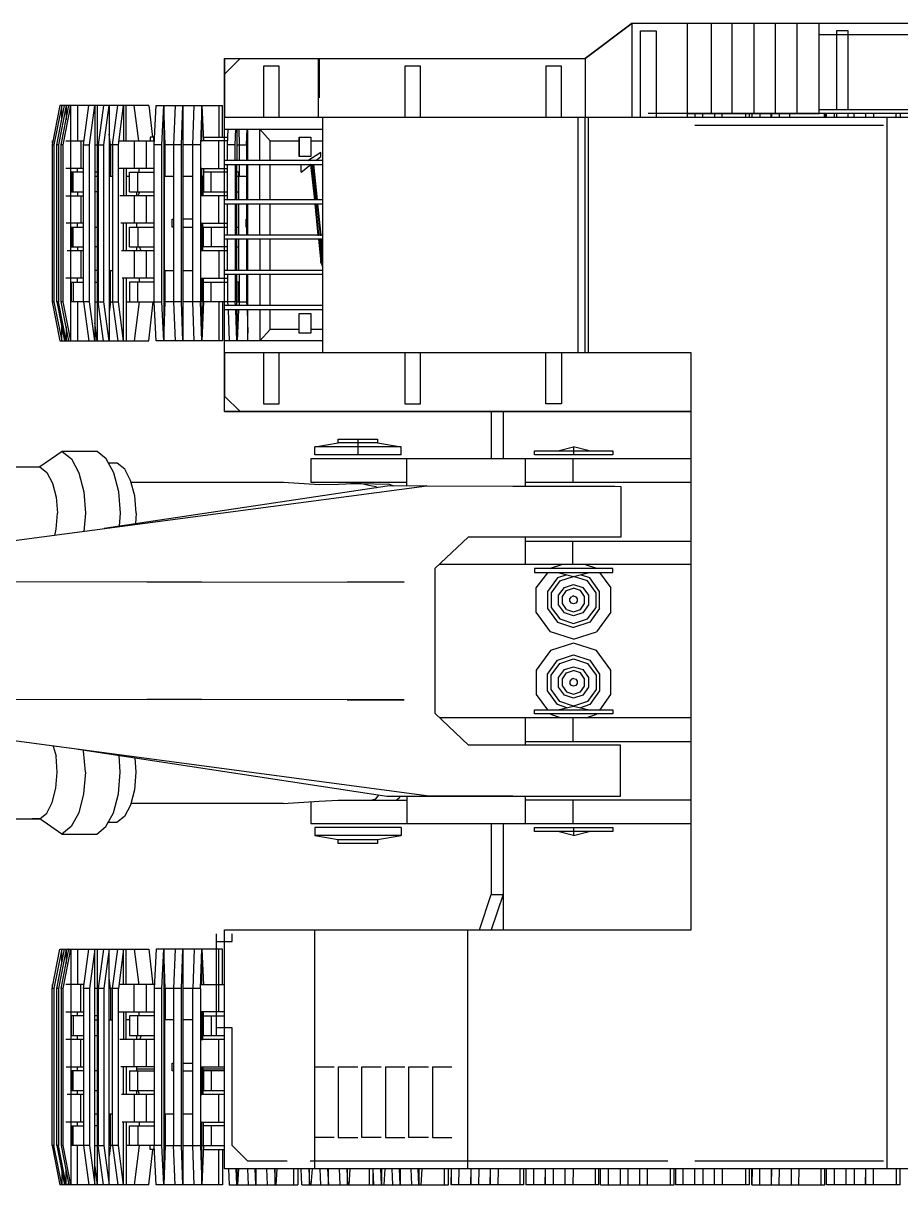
# Model space of a CAD drawing. Extents: x -121210 to 57230, y 84783 to 157800.
# Drawn here: x -56767 to -54530, y 145579 to 148539 of the extents above; entities that cross this region are included whole.
import ezdxf

# ---------------------------------------------------------------- set-up
doc = ezdxf.new("R2010")
doc.units = 0
doc.header["$MEASUREMENT"] = 0
doc.layers.get('0').update_dxf_attribs({"linetype": 'CONTINUOUS'})

# ---------------------------------------------------------------- blocks, each defined once
blk = doc.blocks.new('A$C61386F66')
for p, q in [((7052.5, 2869.9), (7172.3, 2959.8)), ((7172.3, 2959.8), (7052.5, 2869.9)), ((7052.5, 2869.9), (7172.3, 2959.8)), ((7172.3, 2959.8), (8972.7, 2959.8)), ((7172.3, 2959.8), (7232.7, 2959.8)), ((7172.3, 2720.1), (7172.3, 2959.8)), ((7172.3, 2959.8), (9472.6, 2959.8)), ((7192.8, 2720.1), (7192.8, 2940.3)), ((7192.8, 2940.3), (7232.7, 2940.3)), ((7232.7, 2940.3), (7232.7, 2720.1)), ((7272.6, 2959.8), (7652.6, 2959.8)), ((7312.6, 2720.1), (7312.6, 2959.8)), ((7373, 2959.8), (7373, 2730.2)), ((7427.1, 2730.2), (7427.1, 2959.8)), ((7482.2, 2959.8), (7482.2, 2730.2)), ((7537.2, 2730.2), (7537.2, 2959.8)), ((7592.2, 2959.8), (7592.2, 2730.2)), ((7649.1, 2730.2), (7649.1, 2959.8)), ((9472.6, 2930.2), (7649.1, 2930.2)), ((7722.8, 2940.3), (7692.6, 2940.3)), ((7692.6, 2940.3), (7692.6, 2740.3)), ((7702.3, 2959.8), (8972.7, 2959.8)), ((7722.8, 2740.3), (7722.8, 2940.3)), ((6132.7, 2830.2), (6172.7, 2869.9)), ((6132.7, 2869.9), (6132.7, 2720.1)), ((6132.7, 2869.9), (7052.5, 2869.9)), ((6132.7, 2869.9), (7052.5, 2869.9)), ((6132.7, 1970.3), (6132.7, 2869.9)), ((6172.7, 2869.9), (7052.5, 2869.9)), ((6272.1, 2850.3), (6232.2, 2850.3)), ((6232.2, 2850.3), (6232.2, 2720.1)), ((6272.1, 2720.1), (6272.1, 2850.3)), ((6372.4, 2720.1), (6372.4, 2869.9)), ((6375.1, 2769.9), (6375.1, 2869.9)), ((6632.6, 2850.3), (6592.6, 2850.3)), ((6592.6, 2850.3), (6592.6, 2720.1)), ((6632.6, 2720.1), (6632.6, 2850.3)), ((6992.1, 2850.3), (6952.2, 2850.3)), ((6952.2, 2850.3), (6952.2, 2720.1)), ((6992.1, 2720.1), (6992.1, 2850.3)), ((7052.5, 2869.9), (7052.5, 2720.1)), ((6132.7, 2720.1), (6132.7, 2830.2)), ((5712.8, 2750.3), (5693.3, 2650.3)), ((5717.3, 2750.3), (5697.7, 2650.3)), ((5704.8, 2650.3), (5724.4, 2750.3)), ((5728.8, 2750.3), (5709.3, 2650.3)), ((5939.2, 2750.3), (5712.8, 2750.3)), ((5716.4, 2650.3), (5735.9, 2750.3)), ((5717.3, 2713.6), (5717.3, 2750.3)), ((5720.8, 2650.3), (5740.4, 2750.3)), ((5728.8, 2750.3), (5728.8, 2713.6)), ((5735, 2750.3), (5735, 2745.6)), ((5740.4, 2150.2), (5740.4, 2750.3)), ((5757.2, 2750.3), (5757.2, 2660.4)), ((5773.2, 2650.3), (5786.5, 2750.3)), ((5788.3, 2650.3), (5801.6, 2750.3)), ((5801.6, 2750.3), (5801.6, 2150.2)), ((5807.8, 2750.3), (5807.8, 2150.2)), ((5823.8, 2750.3), (5810.5, 2650.3)), ((5824.7, 2650.3), (5838, 2750.3)), ((5838, 2750.3), (5838, 2150.2)), ((5846.9, 2650.3), (5860.2, 2750.3)), ((5862, 2650.3), (5875.3, 2750.3)), ((5875.3, 2750.3), (5875.3, 2660.4)), ((5881.5, 2660.4), (5881.5, 2750.3)), ((5914.4, 2659.8), (5901.9, 2750.3)), ((5939.2, 2750.3), (5949, 2669.2)), ((5953.4, 2650.3), (5957.9, 2750.3)), ((5957.9, 2750.3), (6127.4, 2750.3)), ((5972.9, 2650.3), (5977.4, 2750.3)), ((5977.4, 2750.3), (5977.4, 2150.2)), ((5980.9, 2650.3), (5977.4, 2750.3)), ((6006.7, 2750.3), (6002.2, 2650.3)), ((6022.7, 2650.3), (6026.2, 2750.3)), ((6026.2, 2750.3), (6026.2, 2150.2)), ((6052, 2650.3), (6055.5, 2750.3)), ((6075, 2750.3), (6071.5, 2650.3)), ((6075, 2660.4), (6075, 2750.3)), ((6075, 2750.3), (6078.6, 2659.8)), ((6117.7, 2750.3), (6117.7, 2669.2)), ((6127.4, 2669.8), (6127.4, 2750.3)), ((9472.6, 2730.2), (7212.3, 2730.2)), ((7312.6, 2730.2), (7649.1, 2730.2)), ((7332.1, 2729.6), (7332.1, 2720.1)), ((7351.7, 2720.1), (7351.7, 2730.2)), ((7381.8, 2729.6), (7381.8, 2720.1)), ((7401.4, 2720.1), (7401.4, 2730.2)), ((7460.9, 2730.2), (7460.9, 2720.1)), ((7471.5, 2720.1), (7471.5, 2730.2)), ((7477.7, 2729.6), (7476.8, 2730.2)), ((7476.8, 2730.2), (7476.8, 2719.5)), ((7477.7, 2720.1), (7477.7, 2729.6)), ((7497.3, 2730.2), (7497.3, 2720.1)), ((7526.6, 2719.5), (7526.6, 2730.2)), ((7527.4, 2729.6), (7527.4, 2720.1)), ((7547.9, 2720.1), (7547.9, 2730.2)), ((7572.7, 2730.2), (7572.7, 2720.1)), ((7649.1, 2740.3), (9472.6, 2740.3)), ((7662.4, 2720.1), (7662.4, 2729.6)), ((7663.3, 2730.2), (7663.3, 2720.1)), ((7667.7, 2720.1), (7667.7, 2729.6)), ((7687.2, 2730.2), (7687.2, 2720.1)), ((7692.6, 2730.2), (7692.6, 2720.1)), ((7722.8, 2720.1), (7722.8, 2729.6)), ((7737.8, 2720.1), (7737.8, 2730.2)), ((7768, 2729.6), (7767.1, 2730.2)), ((7767.1, 2730.2), (7767.1, 2719.5)), ((7768, 2720.1), (7768, 2729.6)), ((7787.6, 2730.2), (7787.6, 2720.1)), ((7845.3, 2720.1), (7845.3, 2730.2)), ((7855, 2730.2), (7855, 2720.1)), ((6132.7, 2720.1), (9752.2, 2720.1)), ((6382.2, 2720.1), (6382.2, 2120)), ((7033, 2720.1), (7033, 2120)), ((7052.5, 2120), (7052.5, 2720.1)), ((7059.6, 2720.1), (7059.6, 2120)), ((7332.1, 2700), (7812.4, 2700)), ((7527.4, 2720.1), (7526.6, 2719.5)), ((7822.2, 40.2), (7822.2, 2720.1)), ((5841.6, 2650.3), (5838, 2676.9)), ((5954.3, 2669.8), (5942.8, 2669.8)), ((5942.8, 2669.8), (5942.8, 2659.8)), ((5952.5, 2659.8), (5952.5, 2669.8)), ((6078.6, 2669.8), (6140.7, 2669.8)), ((6132.7, 2690), (6382.2, 2690)), ((6139.8, 2650.3), (6141.6, 2690)), ((6159.4, 2650.3), (6161.2, 2690)), ((6163.8, 2689.4), (6163.8, 2610.1)), ((6169.1, 2690), (6170, 2650.3)), ((6188.7, 2650.3), (6190.5, 2690)), ((6192.2, 2609.5), (6192.2, 2689.4)), ((6222.4, 2610.1), (6222.4, 2690)), ((6222.4, 2690), (6249, 2660.4)), ((6322.7, 2620.1), (6322.7, 2669.8)), ((6322.7, 2669.8), (6352.9, 2669.8)), ((6322.7, 2669.8), (6322.7, 2620.1)), ((6352.9, 2669.8), (6352.9, 2620.1)), ((5693.3, 2650.3), (5697.7, 2650.3)), ((5693.3, 2650.3), (5693.3, 2250.2)), ((5694.2, 2654.4), (5694.2, 2660.4)), ((5694.2, 2660.4), (5696, 2660.4)), ((5697.7, 2650.3), (5697.7, 2250.2)), ((5704.8, 2250.2), (5704.8, 2650.3)), ((5709.3, 2650.3), (5704.8, 2650.3)), ((5709.3, 2650.3), (5709.3, 2250.2)), ((5716.4, 2250.2), (5716.4, 2650.3)), ((5720.8, 2650.3), (5716.4, 2650.3)), ((5720.8, 2250.2), (5720.8, 2650.3)), ((5727.9, 2660.4), (5775, 2660.4)), ((5766.1, 2660.4), (5766.1, 2589.9)), ((5773.2, 2250.2), (5773.2, 2650.3)), ((5773.2, 2650.3), (5788.3, 2650.3)), ((5788.3, 2250.2), (5788.3, 2650.3)), ((5801.6, 2650.3), (5824.7, 2650.3)), ((5810.5, 2650.3), (5810.5, 2250.2)), ((5824.7, 2250.2), (5824.7, 2650.3)), ((5862, 2650.3), (5838, 2650.3)), ((5841.6, 2650.3), (5841.6, 2569.8)), ((5846.9, 2650.3), (5846.9, 2250.2)), ((5862, 2250.2), (5862, 2650.3)), ((5863.8, 2660.4), (5953.4, 2660.4)), ((5901.9, 2660.4), (5901.9, 2589.9)), ((5933.9, 2589.9), (5933.9, 2660.4)), ((5953.4, 2250.2), (5953.4, 2660.4)), ((5972.9, 2650.3), (5953.4, 2650.3)), ((5972.9, 2250.2), (5972.9, 2650.3)), ((6022.7, 2650.3), (5977.4, 2650.3)), ((5980.9, 2569.8), (5980.9, 2650.3)), ((6002.2, 2650.3), (6002.2, 2250.2)), ((6022.7, 2250.2), (6022.7, 2650.3)), ((6071.5, 2650.3), (6026.2, 2650.3)), ((6052, 2250.2), (6052, 2650.3)), ((6071.5, 2650.3), (6071.5, 2250.2)), ((6140.7, 2660.4), (6072.4, 2660.4)), ((6072.4, 2660.4), (6075, 2660.4)), ((6117.7, 2589.9), (6117.7, 2660.4)), ((6139.8, 2610.1), (6139.8, 2650.3)), ((6159.4, 2650.3), (6139.8, 2650.3)), ((6159.4, 2610.1), (6159.4, 2650.3)), ((6163.8, 2650.3), (6192.2, 2650.3)), ((6170, 2650.3), (6170, 2610.1)), ((6188.7, 2650.3), (6188.7, 2610.1)), ((6249, 2609.5), (6249, 2660.4)), ((6249, 2660.4), (6323.6, 2660.4)), ((6352.9, 2660.4), (6383.1, 2660.4)), ((6382.2, 2610.1), (6132.7, 2610.1)), ((6352.9, 2620.1), (6322.7, 2620.1)), ((6377.8, 2630.2), (6344.9, 2609.5)), ((6365.3, 2610.1), (6377.8, 2620.1)), ((6377.8, 2620.1), (6377.8, 2630.2)), ((5773.2, 2589.9), (5727.9, 2589.9)), ((5774.1, 2579.9), (5742.1, 2579.9)), ((5742.1, 2579.9), (5742.1, 2530.2)), ((5746.6, 2530.2), (5746.6, 2579.9)), ((5757.2, 2579.3), (5757.2, 2589.9)), ((5810.5, 2579.9), (5801.6, 2579.9)), ((5953.4, 2589.9), (5863.8, 2589.9)), ((5875.3, 2589.3), (5875.3, 2520.1)), ((5881.5, 2589.9), (5881.5, 2519.5)), ((5890.4, 2530.2), (5890.4, 2579.9)), ((5890.4, 2579.9), (5953.4, 2579.9)), ((5911.7, 2530.2), (5911.7, 2579.9)), ((5915.2, 2579.9), (5915.2, 2589.9)), ((5977.4, 2579.9), (5979.2, 2579.9)), ((5979.2, 2330.1), (5979.2, 2579.9)), ((6075, 2589.9), (6072.4, 2589.9)), ((6072.4, 2589.9), (6139.8, 2589.9)), ((6075, 2519.5), (6075, 2589.9)), ((6078.6, 2589.9), (6078.6, 2530.2)), ((6139.8, 2579.9), (6078.6, 2579.9)), ((6098.1, 2530.2), (6098.1, 2579.9)), ((6132.7, 2600), (6382.2, 2600)), ((6139.8, 2510), (6139.8, 2599.4)), ((6159.4, 2599.4), (6159.4, 2510)), ((6163.8, 2510), (6163.8, 2599.4)), ((6168.3, 2579.9), (6163.8, 2579.9)), ((6168.3, 2579.9), (6168.3, 2510)), ((6170, 2600), (6170, 2569.8)), ((6188.7, 2599.4), (6188.7, 2510)), ((6192.2, 2509.4), (6192.2, 2599.4)), ((6222.4, 2509.4), (6222.4, 2600)), ((6249, 2509.4), (6249, 2599.4)), ((6328.1, 2579.9), (6328.1, 2600)), ((6328.1, 2579.9), (6352.9, 2600)), ((6352.9, 2600), (6352, 2600)), ((6352, 2600), (6361.8, 2509.4)), ((6364.5, 2510), (6355.6, 2600)), ((6355.6, 2600), (6357.4, 2600)), ((6357.4, 2600), (6367.1, 2509.4)), ((6369.8, 2510), (6360, 2600)), ((5801.6, 2569.8), (5810.5, 2569.8)), ((5838, 2569.8), (5846.9, 2569.8)), ((5881.5, 2569.8), (5890.4, 2569.8)), ((5977.4, 2569.8), (6002.2, 2569.8)), ((6026.2, 2569.8), (6052.8, 2569.8)), ((6075, 2569.8), (6078.6, 2569.8)), ((6078.6, 2569.8), (6076.8, 2569.8)), ((6076.8, 2569.8), (6076.8, 2520.1)), ((6079.5, 2550.3), (6077.7, 2550.3)), ((6163.8, 2569.8), (6189.6, 2569.8)), ((5727.9, 2520.1), (5773.2, 2520.1)), ((5742.1, 2530.2), (5774.1, 2530.2)), ((5757.2, 2530.2), (5757.2, 2519.5)), ((5766.1, 2520.1), (5766.1, 2450.3)), ((5810.5, 2530.2), (5802.5, 2530.2)), ((5953.4, 2520.1), (5865.5, 2520.1)), ((5890.4, 2530.2), (5953.4, 2530.2)), ((5901.9, 2520.1), (5901.9, 2450.3)), ((5908.1, 2529.6), (5908.1, 2520.1)), ((5912.6, 2520.1), (5916.1, 2529.6)), ((5933.9, 2450.3), (5933.9, 2520.1)), ((5977.4, 2530.2), (5979.2, 2530.2)), ((6139.8, 2520.1), (6073.3, 2520.1)), ((6076.8, 2520.1), (6075, 2519.5)), ((6078.6, 2530.2), (6139.8, 2530.2)), ((6117.7, 2450.3), (6117.7, 2520.1)), ((6163.8, 2530.2), (6168.3, 2530.2)), ((6382.2, 2510), (6132.7, 2510)), ((6132.7, 2500), (6382.2, 2500)), ((6139.8, 2420.1), (6139.8, 2499.4)), ((6159.4, 2499.4), (6159.4, 2420.1)), ((6163.8, 2419.5), (6163.8, 2499.4)), ((6168.3, 2499.4), (6168.3, 2419.5)), ((6188.7, 2499.4), (6188.7, 2420.1)), ((6192.2, 2420.1), (6192.2, 2500)), ((6222.4, 2420.1), (6222.4, 2499.4)), ((6249, 2420.1), (6249, 2499.4)), ((6362.7, 2500), (6370.7, 2420.1)), ((6373.3, 2420.1), (6365.3, 2500)), ((6365.3, 2500), (6368, 2500)), ((6368, 2500), (6376, 2420.1)), ((6378.7, 2420.1), (6370.7, 2500)), ((5998.7, 2440.2), (5998.7, 2460.3)), ((5998.7, 2460.3), (6002.2, 2460.3)), ((6052, 2460.3), (6027.1, 2460.3)), ((6187.8, 2440.2), (6187.8, 2460.3)), ((6187.8, 2460.3), (6188.7, 2460.3)), ((5773.2, 2450.3), (5728.8, 2450.3)), ((5742.1, 2440.2), (5742.1, 2389.9)), ((5742.1, 2440.2), (5774.1, 2440.2)), ((5746.6, 2389.9), (5746.6, 2440.2)), ((5757.2, 2440.2), (5757.2, 2450.3)), ((5801.6, 2440.2), (5810.5, 2440.2)), ((5953.4, 2450.3), (5868.2, 2450.3)), ((5875.3, 2379.8), (5875.3, 2450.3)), ((5881.5, 2450.3), (5881.5, 2379.2)), ((5890.4, 2389.9), (5890.4, 2440.2)), ((5890.4, 2440.2), (5953.4, 2440.2)), ((5908.1, 2449.7), (5908.1, 2439.6)), ((5911.7, 2440.2), (5911.7, 2389.9)), ((5977.4, 2440.2), (5979.2, 2440.2)), ((6002.2, 2440.2), (5998.7, 2440.2)), ((6027.1, 2440.2), (6052, 2440.2)), ((6073.3, 2450.3), (6139.8, 2450.3)), ((6076.8, 2449.7), (6075, 2450.3)), ((6075, 2450.3), (6075, 2379.2)), ((6076.8, 2379.2), (6076.8, 2449.7)), ((6078.6, 2440.2), (6077.7, 2440.2)), ((6077.7, 2440.2), (6139.8, 2440.2)), ((6078.6, 2389.9), (6078.6, 2440.2)), ((6098.1, 2440.2), (6098.1, 2389.9)), ((6163.8, 2440.2), (6168.3, 2440.2)), ((6187.8, 2440.2), (6188.7, 2440.2)), ((6079.5, 2400), (6077.7, 2400)), ((6382.2, 2420.1), (6132.7, 2420.1)), ((6132.7, 2410), (6382.2, 2410)), ((6139.8, 2329.5), (6139.8, 2409.4)), ((6159.4, 2409.4), (6159.4, 2329.5)), ((6163.8, 2329.5), (6163.8, 2409.4)), ((6168.3, 2410), (6168.3, 2330.1)), ((6188.7, 2409.4), (6188.7, 2329.5)), ((6192.2, 2330.1), (6192.2, 2410)), ((6222.4, 2410), (6222.4, 2329.5)), ((6249, 2330.1), (6249, 2409.4)), ((6370.7, 2420.1), (6373.3, 2420.1)), ((6372.4, 2410), (6377.8, 2350.2)), ((6374.2, 2409.4), (6376, 2389.9)), ((6376, 2420.1), (6378.7, 2420.1)), ((6382.2, 2350.2), (6376.9, 2410)), ((6381.3, 2389.9), (6379.5, 2409.4)), ((5773.2, 2379.8), (5731.5, 2379.8)), ((5742.1, 2389.9), (5774.1, 2389.9)), ((5757.2, 2389.9), (5757.2, 2379.2)), ((5766.1, 2379.8), (5766.1, 2310)), ((5810.5, 2389.9), (5802.5, 2389.9)), ((5953.4, 2379.8), (5870, 2379.8)), ((5890.4, 2389.9), (5953.4, 2389.9)), ((5901.9, 2379.8), (5901.9, 2310)), ((5908.1, 2389.3), (5908.1, 2379.2)), ((5919.7, 2379.8), (5916.1, 2389.9)), ((5933.9, 2310), (5933.9, 2379.8)), ((5977.4, 2389.9), (5979.2, 2389.9)), ((6139.8, 2379.8), (6074.2, 2379.8)), ((6139.8, 2389.9), (6078.6, 2389.9)), ((6117.7, 2379.8), (6117.7, 2310)), ((6163.8, 2389.9), (6168.3, 2389.9)), ((6376, 2389.9), (6377.8, 2350.2)), ((6377.8, 2350.2), (6382.2, 2389.9)), ((6381.3, 2389.9), (6382.2, 2382.8)), ((6377.8, 2350.2), (6382.2, 2340.2)), ((5773.2, 2310), (5727.9, 2310)), ((5757.2, 2299.9), (5757.2, 2310)), ((5811.4, 2330.1), (5801.6, 2330.1)), ((5838, 2330.1), (5846.9, 2330.1)), ((5841.6, 2250.2), (5841.6, 2330.1)), ((5953.4, 2310), (5871.7, 2310)), ((5875.3, 2150.2), (5875.3, 2310)), ((5881.5, 2310), (5881.5, 2150.2)), ((5915.2, 2310), (5915.2, 2299.9)), ((5977.4, 2330.1), (6002.2, 2330.1)), ((5980.9, 2330.1), (5979.2, 2330.1)), ((5980.9, 2250.2), (5980.9, 2330.1)), ((6026.2, 2330.1), (6052.8, 2330.1)), ((6074.2, 2310), (6139.8, 2310)), ((6075, 2310), (6075, 2150.2)), ((6078.6, 2250.2), (6078.6, 2310)), ((6382.2, 2330.1), (6132.7, 2330.1)), ((6132.7, 2320.1), (6382.2, 2320.1)), ((6139.8, 2320.1), (6139.8, 2250.2)), ((6159.4, 2320.1), (6159.4, 2250.2)), ((6163.8, 2239.6), (6163.8, 2320.1)), ((6170, 2320.1), (6170, 2240.2)), ((6188.7, 2320.1), (6188.7, 2250.2)), ((6192.2, 2239.6), (6192.2, 2319.5)), ((6222.4, 2320.1), (6222.4, 2239.6)), ((6249, 2240.2), (6249, 2320.1)), ((5742.1, 2250.2), (5742.1, 2299.9)), ((5742.1, 2299.9), (5774.1, 2299.9)), ((5746.6, 2299.9), (5746.6, 2250.2)), ((5801.6, 2299.9), (5810.5, 2299.9)), ((5953.4, 2299.9), (5890.4, 2299.9)), ((5890.4, 2299.9), (5890.4, 2250.2)), ((5911.7, 2250.2), (5911.7, 2299.9)), ((5979.2, 2299.9), (5977.4, 2299.9)), ((5979.2, 2250.2), (5979.2, 2299.9)), ((6078.6, 2299.9), (6139.8, 2299.9)), ((6098.1, 2250.2), (6098.1, 2299.9)), ((6168.3, 2299.9), (6163.8, 2299.9)), ((6168.3, 2250.2), (6168.3, 2299.9)), ((5693.3, 2250.2), (5712.8, 2150.2)), ((5697.7, 2250.2), (5693.3, 2250.2)), ((5697.7, 2250.2), (5717.3, 2150.2)), ((5709.3, 2250.2), (5704.8, 2250.2)), ((5704.8, 2250.2), (5724.4, 2150.2)), ((5728.8, 2150.2), (5709.3, 2250.2)), ((5735.9, 2150.2), (5716.4, 2250.2)), ((5720.8, 2250.2), (5716.4, 2250.2)), ((5740.4, 2150.2), (5720.8, 2250.2)), ((5788.3, 2250.2), (5742.1, 2250.2)), ((5757.2, 2249.6), (5757.2, 2150.2)), ((5773.2, 2250.2), (5786.5, 2150.2)), ((5801.6, 2150.2), (5788.3, 2250.2)), ((5801.6, 2250.2), (5824.7, 2250.2)), ((5823.8, 2150.2), (5810.5, 2250.2)), ((5838, 2150.2), (5824.7, 2250.2)), ((5838, 2250.2), (5862, 2250.2)), ((5841.6, 2250.2), (5838, 2223)), ((5846.9, 2250.2), (5860.2, 2150.2)), ((5875.3, 2150.2), (5862, 2250.2)), ((5881.5, 2250.2), (5972.9, 2250.2)), ((5915.2, 2250.2), (5901.9, 2150.2)), ((5939.2, 2150.2), (5950.8, 2250.2)), ((5957.9, 2150.2), (5953.4, 2250.2)), ((5977.4, 2150.2), (5972.9, 2250.2)), ((6022.7, 2250.2), (5977.4, 2250.2)), ((5977.4, 2250.2), (5979.2, 2250.2)), ((5977.4, 2150.2), (5980.9, 2250.2)), ((6002.2, 2250.2), (6006.7, 2150.2)), ((6026.2, 2150.2), (6022.7, 2250.2)), ((6071.5, 2250.2), (6026.2, 2250.2)), ((6055.5, 2150.2), (6052, 2250.2)), ((6075, 2150.2), (6071.5, 2250.2)), ((6159.4, 2250.2), (6075, 2250.2)), ((6078.6, 2250.2), (6075, 2150.2)), ((6117.7, 2250.2), (6117.7, 2150.2)), ((6127.4, 2249.6), (6127.4, 2150.2)), ((6139.8, 2250.2), (6140.7, 2240.2)), ((6160.3, 2240.2), (6159.4, 2250.2)), ((6163.8, 2250.2), (6192.2, 2250.2)), ((6188.7, 2250.2), (6189.6, 2240.2)), ((6382.2, 2240.2), (6132.7, 2240.2)), ((6132.7, 2230.1), (6382.2, 2230.1)), ((6141.6, 2229.5), (6144.3, 2150.2)), ((6163.8, 2150.2), (6161.2, 2229.5)), ((6163.8, 2230.1), (6163.8, 2150.2)), ((6165.6, 2150.2), (6169.1, 2229.5)), ((6190.5, 2229.5), (6192.2, 2169.7)), ((6192.2, 2150.2), (6192.2, 2229.5)), ((6222.4, 2229.5), (6222.4, 2150.2)), ((6249, 2179.8), (6249, 2229.5)), ((6322.7, 2170.3), (6322.7, 2220)), ((6322.7, 2220), (6352.9, 2220)), ((6322.7, 2170.3), (6322.7, 2220)), ((6352.9, 2220), (6352.9, 2170.3)), ((5807.8, 2150.2), (5801.6, 2196.4)), ((5717.3, 2150.2), (5717.3, 2186.3)), ((5728.8, 2186.3), (5728.8, 2150.2)), ((6222.4, 2150.2), (6249, 2179.8)), ((6323.6, 2179.8), (6249, 2179.8)), ((6352.9, 2170.3), (6322.7, 2170.3)), ((6383.1, 2179.8), (6353.8, 2179.8)), ((5712.8, 2150.2), (5939.2, 2150.2)), ((5735, 2150.2), (5735, 2154.3)), ((6127.4, 2150.2), (5957.9, 2150.2)), ((6382.2, 2150.2), (6132.7, 2150.2)), ((6132.7, 2120), (6132.7, 2009.9)), ((6132.7, 1970.3), (6132.7, 2120)), ((7322.4, 2120), (6132.7, 2120)), ((6232.2, 2120), (6232.2, 1989.8)), ((6272.1, 1989.8), (6272.1, 2120)), ((6592.6, 2120), (6592.6, 1989.8)), ((6632.6, 1989.8), (6632.6, 2120)), ((6952.2, 1989.8), (6952.2, 2120)), ((6992.1, 2120), (6992.1, 1989.8)), ((7322.4, 649.9), (7322.4, 2120)), ((6132.7, 2009.9), (6172.7, 1970.3)), ((6232.2, 1989.8), (6272.1, 1989.8)), ((6592.6, 1989.8), (6632.6, 1989.8)), ((6992.1, 1989.8), (6952.2, 1989.8)), ((7322.4, 1970.3), (6132.7, 1970.3)), ((6132.7, 1970.3), (7322.4, 1970.3)), ((6172.7, 1970.3), (7322.4, 1970.3)), ((6812.8, 1970.3), (6812.8, 1850.1)), ((6843, 1969.7), (6843, 1850.1)), ((6422.2, 1890.4), (6422.2, 1899.8)), ((6422.2, 1899.8), (6522.5, 1899.8)), ((6472.8, 1899.8), (6472.8, 1860.2)), ((6522.5, 1899.8), (6522.5, 1890.4)), ((5718.2, 1868.5), (5661.3, 1829.4)), ((5807.8, 1868.5), (5718.2, 1868.5)), ((5718.2, 1868.5), (5742.1, 1849.5)), ((5830.9, 1849.5), (5807.8, 1868.5)), ((6362.7, 1880.3), (6422.2, 1890.4)), ((6582.8, 1880.3), (6362.7, 1880.3)), ((6362.7, 1860.2), (6362.7, 1880.3)), ((6522.5, 1890.4), (6422.2, 1890.4)), ((6522.5, 1890.4), (6582.8, 1880.3)), ((6582.8, 1860.2), (6582.8, 1880.3)), ((6922.9, 1860.2), (6922.9, 1870.2)), ((6922.9, 1870.2), (7122.6, 1870.2)), ((6982.3, 1870.2), (7022.3, 1880.3)), ((7022.3, 1880.3), (7022.3, 1860.2)), ((7062.2, 1870.2), (7022.3, 1880.3)), ((7122.6, 1870.2), (7122.6, 1860.2)), ((5742.1, 1849.5), (5760.8, 1814)), ((5850.4, 1814), (5830.9, 1849.5)), ((5858.4, 1838.9), (5837.1, 1838.9)), ((5878, 1823.5), (5858.4, 1838.9)), ((6352.9, 1850.1), (6352.9, 1790.3)), ((7322.4, 1850.1), (6352.9, 1850.1)), ((6582.8, 1860.2), (6362.7, 1860.2)), ((6597.1, 1780.3), (6597.1, 1850.1)), ((6898.9, 1850.1), (6898.9, 1779.7)), ((7122.6, 1860.2), (6922.9, 1860.2)), ((7020.5, 1850.1), (7020.5, 1790.3)), ((4711.4, 1830), (5661.3, 1829.4)), ((5661.3, 1829.4), (5679.1, 1815.2)), ((5679.1, 1815.2), (5694.2, 1788)), ((5760.8, 1814), (5774.1, 1765.5)), ((5862.9, 1765.5), (5850.4, 1814)), ((5893, 1794.5), (5878, 1823.5)), ((5596.5, 1641.8), (6648.5, 1780.9)), ((5694.2, 1788), (5703.1, 1751.9)), ((6547.3, 1780.3), (5825.6, 1672)), ((5903.7, 1755.4), (5893, 1794.5)), ((6282.8, 1789.2), (5894.8, 1789.2)), ((6375.1, 1783.2), (6282.8, 1789.2)), ((6352.9, 1790.3), (6597.1, 1790.3)), ((6423, 1784.4), (6375.1, 1783.2)), ((6478.1, 1786.8), (6423, 1784.4)), ((6454.1, 1786.8), (6478.1, 1786.8)), ((6478.1, 1786.8), (6550.9, 1785.6)), ((6500.3, 1781.5), (6478.1, 1786.8)), ((6518.9, 1778.5), (6500.3, 1781.5)), ((6518.9, 1778.5), (6520.7, 1776.1)), ((6648.5, 1780.9), (6547.3, 1780.3)), ((6565.1, 1780.3), (6550.9, 1785.6)), ((6648.5, 1780.9), (6867.8, 1780.3)), ((6867.8, 1780.3), (7127.9, 1780.3)), ((6898.9, 1790.3), (7323.3, 1790.3)), ((7127.9, 1780.3), (7143, 1779.7)), ((7143, 1779.7), (7143, 1650.1)), ((5703.1, 1751.9), (5706.6, 1711)), ((5774.1, 1765.5), (5777.6, 1711)), ((5867.3, 1711), (5862.9, 1765.5)), ((5907.3, 1711), (5903.7, 1755.4)), ((5703.1, 1670.2), (5706.6, 1711)), ((5777.6, 1711), (5774.1, 1664.9)), ((5864.6, 1677.9), (5867.3, 1711)), ((5907.3, 1711), (5905.5, 1683.8)), ((5699.5, 1654.8), (5703.1, 1670.2)), ((6669.9, 1570.8), (6753.6, 1650.1)), ((7143, 1650.1), (6753.6, 1650.1)), ((6898.9, 1650.1), (6898.9, 1580.2)), ((6898.9, 1640), (7322.4, 1640)), ((7020.5, 1580.2), (7020.5, 1640)), ((6669.9, 1200.9), (6669.9, 1570.8)), ((7323.3, 1580.2), (6680.5, 1580.2)), ((6922.9, 1570.2), (6922.9, 1560.1)), ((7122.6, 1570.2), (6922.9, 1570.2)), ((6963.7, 1570.8), (6993, 1580.2)), ((6963.7, 1570.2), (6963.7, 1570.8)), ((7052.5, 1580.2), (7080.9, 1570.8)), ((7080.9, 1570.8), (7081.8, 1570.2)), ((7122.6, 1560.1), (7122.6, 1570.2)), ((6922.9, 1560.1), (7122.6, 1560.1)), ((6927.3, 1521.1), (6956.6, 1559.5)), ((6981.5, 1546.5), (6955.7, 1511.6)), ((7005.4, 1554.2), (6981.5, 1546.5)), ((6982.3, 1560.1), (7022.3, 1550.1)), ((6987.7, 1538.8), (7022.3, 1550.1)), ((7022.3, 1550.1), (7062.2, 1560.1)), ((7057.8, 1538.8), (7022.3, 1550.1)), ((7064, 1546.5), (7040.1, 1554.2)), ((7088.9, 1511.6), (7064, 1546.5)), ((7088.9, 1560.1), (7117.3, 1521.1)), ((4474.4, 1538.2), (6590.8, 1535.9)), ((5934.8, 1536.4), (6074.2, 1536.4)), ((6590.8, 1535.9), (6445.2, 1535.9)), ((6927.3, 1458.9), (6927.3, 1521.1)), ((6955.7, 1511.6), (6955.7, 1468.4)), ((6987.7, 1538.8), (6965.5, 1508.6)), ((6984.1, 1502.7), (6999.2, 1522.2)), ((6993.9, 1499.2), (7004.5, 1514.5)), ((6999.2, 1522.2), (7022.3, 1529.9)), ((7004.5, 1514.5), (7022.3, 1519.9)), ((7022.3, 1529.9), (7046.3, 1522.2)), ((7040.1, 1514.5), (7022.3, 1519.9)), ((7050.7, 1499.2), (7040.1, 1514.5)), ((7046.3, 1522.2), (7060.5, 1502.7)), ((7080, 1508.6), (7057.8, 1538.8)), ((7088.9, 1468.4), (7088.9, 1511.6)), ((7117.3, 1458.9), (7117.3, 1521.1)), ((6965.5, 1508.6), (6965.5, 1471.3)), ((6984.1, 1477.8), (6984.1, 1502.7)), ((6993.9, 1480.8), (6993.9, 1499.2)), ((7004.5, 1466), (6993.9, 1480.8)), ((7013.4, 1493.2), (7017, 1498)), ((7013.4, 1486.7), (7013.4, 1493.2)), ((7017, 1482), (7013.4, 1486.7)), ((7022.3, 1500.3), (7017, 1498)), ((7022.3, 1480.2), (7017, 1482)), ((7022.3, 1500.3), (7028.5, 1498)), ((7028.5, 1482), (7022.3, 1480.2)), ((7028.5, 1498), (7032.1, 1493.2)), ((7032.1, 1486.7), (7028.5, 1482)), ((7032.1, 1493.2), (7032.1, 1486.7)), ((7040.1, 1466), (7050.7, 1480.8)), ((7050.7, 1480.8), (7050.7, 1499.2)), ((7060.5, 1502.7), (7060.5, 1477.8)), ((7080, 1471.3), (7080, 1508.6)), ((6963.7, 1409.2), (6927.3, 1458.9)), ((6955.7, 1468.4), (6981.5, 1433.5)), ((6965.5, 1471.3), (6987.7, 1441.7)), ((6999.2, 1457.7), (6984.1, 1477.8)), ((7022.3, 1450), (6999.2, 1457.7)), ((7004.5, 1466), (7022.3, 1460.1)), ((7022.3, 1460.1), (7040.1, 1466)), ((7046.3, 1457.7), (7022.3, 1450)), ((7060.5, 1477.8), (7046.3, 1457.7)), ((7057.8, 1441.7), (7080, 1471.3)), ((7088.9, 1468.4), (7064, 1433.5)), ((7117.3, 1458.9), (7080.9, 1409.2)), ((6981.5, 1433.5), (7022.3, 1419.8)), ((6987.7, 1441.7), (7022.3, 1429.9)), ((7022.3, 1429.9), (7057.8, 1441.7)), ((7064, 1433.5), (7022.3, 1419.8)), ((7022.3, 1390.3), (6963.7, 1409.2)), ((7022.3, 1390.3), (7080.9, 1409.2)), ((7022.3, 1380.2), (6963.7, 1361.3)), ((7080.9, 1361.3), (7022.3, 1380.2)), ((6963.7, 1361.3), (6927.3, 1310.9)), ((6955.7, 1301.5), (6981.5, 1337)), ((6981.5, 1337), (7022.3, 1350)), ((6987.7, 1328.7), (7022.3, 1339.9)), ((7022.3, 1350), (7064, 1337)), ((7022.3, 1339.9), (7057.8, 1328.7)), ((7064, 1337), (7088.9, 1301.5)), ((7117.3, 1310.9), (7080.9, 1361.3)), ((6927.3, 1310.9), (6927.3, 1249.4)), ((6965.5, 1298.5), (6987.7, 1328.7)), ((6984.1, 1292.6), (6999.2, 1312.7)), ((6993.9, 1289), (7004.5, 1304.4)), ((6999.2, 1312.7), (7022.3, 1319.8)), ((7004.5, 1304.4), (7022.3, 1310.4)), ((7022.3, 1319.8), (7046.3, 1312.7)), ((7040.1, 1304.4), (7022.3, 1310.4)), ((7050.7, 1289), (7040.1, 1304.4)), ((7046.3, 1312.7), (7060.5, 1292.6)), ((7057.8, 1328.7), (7080, 1298.5)), ((7117.3, 1249.4), (7117.3, 1310.9)), ((6955.7, 1258.3), (6955.7, 1301.5)), ((6965.5, 1261.8), (6965.5, 1298.5)), ((6984.1, 1267.7), (6984.1, 1292.6)), ((6993.9, 1270.7), (6993.9, 1289)), ((7017, 1288.5), (7013.4, 1283.1)), ((7013.4, 1283.1), (7013.4, 1277.2)), ((7017, 1271.9), (7013.4, 1277.2)), ((7022.3, 1290.2), (7017, 1288.5)), ((7022.3, 1290.2), (7028.5, 1288.5)), ((7028.5, 1288.5), (7032.1, 1283.1)), ((7032.1, 1277.2), (7028.5, 1271.9)), ((7032.1, 1283.1), (7032.1, 1277.2)), ((7050.7, 1270.7), (7050.7, 1289)), ((7060.5, 1292.6), (7060.5, 1267.7)), ((7080, 1298.5), (7080, 1261.8)), ((7088.9, 1301.5), (7088.9, 1258.3)), ((6927.3, 1249.4), (6955.7, 1210.3)), ((6981.5, 1223.4), (6955.7, 1258.3)), ((6987.7, 1231.6), (6965.5, 1261.8)), ((6999.2, 1247.6), (6984.1, 1267.7)), ((6993.9, 1270.7), (7004.5, 1255.9)), ((7022.3, 1239.9), (6999.2, 1247.6)), ((7004.5, 1255.9), (7022.3, 1250)), ((7022.3, 1270.1), (7017, 1271.9)), ((7028.5, 1271.9), (7022.3, 1270.1)), ((7022.3, 1250), (7040.1, 1255.9)), ((7046.3, 1247.6), (7022.3, 1239.9)), ((7040.1, 1255.9), (7050.7, 1270.7)), ((7060.5, 1267.7), (7046.3, 1247.6)), ((7080, 1261.8), (7057.8, 1231.6)), ((7088.9, 1258.3), (7064, 1223.4)), ((7089.8, 1209.7), (7117.3, 1249.4)), ((6590.8, 1235.8), (4474.4, 1238.1)), ((6074.2, 1236.4), (5934.8, 1236.4)), ((6445.2, 1235.8), (6590.8, 1235.8)), ((7005.4, 1215.7), (6981.5, 1223.4)), ((6982.3, 1210.3), (7022.3, 1219.8)), ((7022.3, 1219.8), (6987.7, 1231.6)), ((7057.8, 1231.6), (7022.3, 1219.8)), ((7022.3, 1219.8), (7062.2, 1210.3)), ((7064, 1223.4), (7040.1, 1215.7)), ((6754.2, 1120.4), (6669.9, 1200.9)), ((7322.4, 1190.2), (6681.4, 1190.2)), ((6898.9, 1190.2), (6898.9, 1119.8)), ((6922.9, 1210.3), (7122.6, 1210.3)), ((6922.9, 1200.3), (6922.9, 1210.3)), ((7122.6, 1200.3), (6922.9, 1200.3)), ((6963.7, 1200.3), (6963.7, 1199.1)), ((6963.7, 1199.1), (6991.2, 1190.2)), ((7020.5, 1190.2), (7020.5, 1129.8)), ((7054.3, 1190.2), (7080.9, 1199.1)), ((7080.9, 1199.1), (7081.8, 1200.3)), ((7122.6, 1210.3), (7122.6, 1200.3)), ((6647.7, 990.8), (5596.5, 1131.6)), ((6898.9, 1129.8), (7323.3, 1129.8)), ((5696, 1118), (5703.1, 1092)), ((5759, 1109.7), (6546.5, 990.2)), ((5773.2, 1105.6), (5773.2, 1107.4)), ((5777.6, 1051.1), (5773.2, 1105.6)), ((7064.9, 1120.4), (6754.2, 1120.4)), ((7127.1, 1119.8), (7064.9, 1120.4)), ((7142.1, 1119.8), (7127.1, 1119.8)), ((7142.1, 990.2), (7142.1, 1119.8)), ((5705.7, 1051.1), (5703.1, 1092)), ((5866.4, 1051.1), (5863.8, 1093.7)), ((5903.7, 1087.8), (5906.4, 1051.1)), ((5702.2, 1010.3), (5705.7, 1051.1)), ((5777.6, 1051.1), (5773.2, 996.1)), ((5862, 996.1), (5866.4, 1051.1)), ((5906.4, 1051.1), (5902.8, 1006.1)), ((5693.3, 974.2), (5702.2, 1010.3)), ((5773.2, 996.1), (5760.8, 948.1)), ((5849.5, 948.1), (5862, 996.1)), ((5902.8, 1006.1), (5893, 967.1)), ((6281.9, 971.8), (6374.2, 977.1)), ((6374.2, 977.1), (6422.2, 980.1)), ((6422.2, 980.1), (6597.1, 980.1)), ((6504.7, 980.1), (6518, 983.7)), ((6518, 983.7), (6526, 993.1)), ((6546.5, 990.2), (6647.7, 990.8)), ((6546.5, 990.2), (7142.1, 990.2)), ((6577.5, 984.8), (6570.4, 979.5)), ((6579.3, 990.2), (6577.5, 984.8)), ((6597.1, 990.2), (6597.1, 920.3)), ((6867.8, 990.2), (6647.7, 990.8)), ((6898.9, 990.2), (6898.9, 920.3)), ((7322.4, 980.1), (6898.9, 980.1)), ((7020.5, 980.1), (7020.5, 920.3)), ((5679.1, 947), (5693.3, 974.2)), ((5760.8, 948.1), (5741.2, 912.6)), ((5830, 912.6), (5849.5, 948.1)), ((5893, 967.1), (5877.1, 938.1)), ((6281.9, 971.8), (5894.8, 971.8)), ((6352.9, 975.4), (6352.9, 920.3)), ((4710.5, 933.3), (5661.3, 932.8)), ((5661.3, 932.8), (5641.8, 932.8)), ((5658.7, 932.8), (5658.7, 932.2)), ((5661.3, 932.8), (5679.1, 947)), ((5717.3, 893.7), (5661.3, 932.8)), ((5857.5, 922.7), (5836.2, 922.7)), ((5877.1, 938.1), (5857.5, 922.7)), ((6352.9, 920.3), (7323.3, 920.3)), ((6812.8, 920.3), (6812.8, 739.8)), ((6843, 920.3), (6843, 649.9)), ((5741.2, 912.6), (5717.3, 893.7)), ((5717.3, 893.7), (5806.9, 893.1)), ((5806.9, 893.1), (5830, 912.6)), ((6582.8, 910.3), (6362.7, 910.3)), ((6362.7, 910.3), (6362.7, 890.1)), ((6362.7, 890.1), (6422.2, 880.1)), ((6582.8, 890.1), (6362.7, 890.1)), ((6522.5, 880.1), (6582.8, 890.1)), ((6582.8, 910.3), (6582.8, 890.1)), ((6922.9, 900.2), (6922.9, 910.3)), ((6922.9, 910.3), (7122.6, 910.3)), ((7122.6, 900.2), (6922.9, 900.2)), ((7022.3, 890.1), (6982.3, 900.2)), ((7022.3, 910.3), (7022.3, 890.1)), ((7022.3, 890.1), (7062.2, 900.2)), ((7122.6, 910.3), (7122.6, 900.2)), ((6422.2, 880.1), (6522.5, 880.1)), ((6422.2, 870), (6422.2, 880.1)), ((6522.5, 870), (6422.2, 870)), ((6522.5, 880.1), (6522.5, 870)), ((6782.6, 649.9), (6812.8, 739.8)), ((6812.8, 739.8), (6843, 739.8)), ((6843, 739.8), (6812.8, 649.9)), ((6112.3, 380), (6112.3, 639.8)), ((6132.7, 649.9), (7322.4, 649.9)), ((6132.7, 40.2), (6132.7, 649.9)), ((6152.3, 620.3), (6152.3, 639.8)), ((6362.7, 40.2), (6362.7, 649.9)), ((6752.4, 649.9), (6752.4, 40.2)), ((5693.3, 500.1), (5712.8, 600.1)), ((5717.3, 600.1), (5697.7, 500.1)), ((5704.8, 500.1), (5724.4, 600.1)), ((5728.8, 600.1), (5709.3, 500.1)), ((5712.8, 600.1), (5939.2, 600.1)), ((5716.4, 500.1), (5735.9, 600.1)), ((5717.3, 563.4), (5717.3, 600.1)), ((5720.8, 500.1), (5740.4, 600.1)), ((5728.8, 600.1), (5728.8, 563.4)), ((5735.9, 600.1), (5735, 600.1)), ((5735, 600.1), (5735, 595.4)), ((5740.4, 600.1), (5740.4, 0)), ((5757.2, 600.1), (5757.2, 510.2)), ((5773.2, 500.1), (5786.5, 600.1)), ((5801.6, 600.1), (5788.3, 500.1)), ((5801.6, 0), (5801.6, 600.1)), ((5807.8, 600.1), (5807.8, 0)), ((5823.8, 600.1), (5810.5, 500.1)), ((5838, 600.1), (5824.7, 500.1)), ((5838, 0), (5838, 600.1)), ((5846.9, 500.1), (5860.2, 600.1)), ((5875.3, 600.1), (5862, 500.1)), ((5875.3, 510.2), (5875.3, 600.1)), ((5881.5, 510.2), (5881.5, 600.1)), ((5901.9, 600.1), (5914.4, 509.6)), ((5939.2, 600.1), (5949.9, 509.6)), ((5957.9, 600.1), (5953.4, 500.1)), ((6127.4, 600.1), (5957.9, 600.1)), ((5972.9, 500.1), (5977.4, 600.1)), ((5980.9, 500.1), (5977.4, 600.1)), ((5977.4, 600.1), (5977.4, 0)), ((6006.7, 600.1), (6002.2, 500.1)), ((6022.7, 500.1), (6026.2, 600.1)), ((6026.2, 600.1), (6026.2, 0)), ((6055.5, 600.1), (6052, 500.1)), ((6071.5, 500.1), (6075, 600.1)), ((6075, 510.2), (6075, 600.1)), ((6075, 600.1), (6078.6, 509.6)), ((6112.3, 620.3), (6152.3, 620.3)), ((6117.7, 440.3), (6117.7, 600.1)), ((6127.4, 510.2), (6127.4, 600.1)), ((5694.2, 504.3), (5694.2, 510.2)), ((5694.2, 510.2), (5696, 510.2)), ((5775, 510.2), (5727.9, 510.2)), ((5766.1, 440.3), (5766.1, 510.2)), ((5841.6, 500.1), (5838, 526.7)), ((5953.4, 510.2), (5863.8, 510.2)), ((5901.9, 440.3), (5901.9, 510.2)), ((5933.9, 440.3), (5933.9, 510.2)), ((5953.4, 510.2), (5954.3, 510.2)), ((5953.4, 510.2), (5953.4, 100)), ((6072.4, 510.2), (6132.7, 510.2)), ((5697.7, 500.1), (5693.3, 500.1)), ((5693.3, 100), (5693.3, 500.1)), ((5697.7, 500.1), (5697.7, 100)), ((5709.3, 500.1), (5704.8, 500.1)), ((5704.8, 100), (5704.8, 500.1)), ((5709.3, 500.1), (5709.3, 100)), ((5720.8, 500.1), (5716.4, 500.1)), ((5716.4, 500.1), (5716.4, 100)), ((5720.8, 100), (5720.8, 500.1)), ((5788.3, 500.1), (5773.2, 500.1)), ((5773.2, 500.1), (5773.2, 100)), ((5788.3, 500.1), (5788.3, 100)), ((5824.7, 500.1), (5801.6, 500.1)), ((5810.5, 500.1), (5810.5, 100)), ((5824.7, 500.1), (5824.7, 100)), ((5862, 500.1), (5838, 500.1)), ((5841.6, 500.1), (5841.6, 420.2)), ((5846.9, 100), (5846.9, 500.1)), ((5862, 100), (5862, 500.1)), ((5972.9, 500.1), (5953.4, 500.1)), ((5972.9, 100), (5972.9, 500.1)), ((6022.7, 500.1), (5977.4, 500.1)), ((5980.9, 500.1), (5980.9, 420.2)), ((6002.2, 500.1), (6002.2, 100)), ((6022.7, 100), (6022.7, 500.1)), ((6071.5, 500.1), (6026.2, 500.1)), ((6052, 100), (6052, 500.1)), ((6071.5, 500.1), (6071.5, 100)), ((5727.9, 440.3), (5773.2, 440.3)), ((5774.1, 430.3), (5742.1, 430.3)), ((5742.1, 380), (5742.1, 430.3)), ((5746.6, 430.3), (5746.6, 380)), ((5757.2, 429.7), (5757.2, 439.7)), ((5810.5, 430.3), (5801.6, 430.3)), ((5801.6, 420.2), (5810.5, 420.2)), ((5838, 420.2), (5846.9, 420.2)), ((5863.8, 440.3), (5953.4, 440.3)), ((5875.3, 439.7), (5875.3, 369.9)), ((5881.5, 369.3), (5881.5, 439.7)), ((5890.4, 420.2), (5881.5, 420.2)), ((5953.4, 430.3), (5890.4, 430.3)), ((5890.4, 430.3), (5890.4, 380)), ((5911.7, 380), (5911.7, 430.3)), ((5915.2, 429.7), (5915.2, 440.3)), ((5977.4, 430.3), (5979.2, 430.3)), ((6002.2, 420.2), (5977.4, 420.2)), ((5979.2, 430.3), (5979.2, 179.9)), ((6052.8, 420.2), (6026.2, 420.2)), ((6132.7, 440.3), (6072.4, 440.3)), ((6075, 439.7), (6075, 369.3)), ((6078.6, 420.2), (6075, 420.2)), ((6076.8, 369.9), (6076.8, 420.2)), ((6076.8, 420.2), (6078.6, 420.2)), ((6078.6, 380), (6078.6, 440.3)), ((6078.6, 430.3), (6133.6, 430.3)), ((6098.1, 430.3), (6098.1, 380)), ((6077.7, 390), (6079.5, 390)), ((6152.3, 400.1), (6112.3, 400.1)), ((6152.3, 100), (6152.3, 400.1)), ((5773.2, 369.9), (5727.9, 369.9)), ((5742.1, 380), (5774.1, 380)), ((5757.2, 369.3), (5757.2, 380)), ((5766.1, 300.1), (5766.1, 369.9)), ((5802.5, 380), (5810.5, 380)), ((5953.4, 369.9), (5865.5, 369.9)), ((5890.4, 380), (5953.4, 380)), ((5901.9, 300.1), (5901.9, 369.9)), ((5908.1, 380), (5908.1, 369.9)), ((5919.7, 379.4), (5916.1, 369.3)), ((5933.9, 300.1), (5933.9, 369.9)), ((5979.2, 380), (5977.4, 380)), ((6132.7, 369.9), (6073.3, 369.9)), ((6075, 369.3), (6076.8, 369.9)), ((6078.6, 380), (6132.7, 380)), ((6117.7, 300.1), (6117.7, 369.9)), ((5728.8, 300.1), (5773.2, 300.1)), ((5757.2, 290), (5757.2, 300.1)), ((5953.4, 300.1), (5868.2, 300.1)), ((5875.3, 230.2), (5875.3, 300.1)), ((5881.5, 300.1), (5881.5, 229.6)), ((5908.1, 300.1), (5908.1, 289.4)), ((5998.7, 290), (5998.7, 310.1)), ((5998.7, 310.1), (6002.2, 310.1)), ((6027.1, 310.1), (6052, 310.1)), ((6073.3, 300.1), (6132.7, 300.1)), ((6075, 229.6), (6075, 300.1)), ((6075, 300.1), (6076.8, 300.1)), ((6076.8, 300.1), (6076.8, 230.2)), ((6362.7, 120.1), (6362.7, 300.1)), ((6362.7, 300.1), (6412.4, 300.1)), ((6422.2, 300.1), (6422.2, 120.1)), ((6422.2, 300.1), (6472.8, 300.1)), ((6482.5, 120.1), (6482.5, 300.1)), ((6482.5, 300.1), (6532.2, 300.1)), ((6542.9, 300.1), (6542.9, 120.1)), ((6542.9, 300.1), (6592.6, 300.1)), ((6602.4, 120.1), (6602.4, 300.1)), ((6602.4, 300.1), (6653, 300.1)), ((6662.7, 300.1), (6662.7, 120.1)), ((6662.7, 300.1), (6712.5, 300.1)), ((5774.1, 290), (5742.1, 290)), ((5742.1, 290), (5742.1, 240.3)), ((5746.6, 240.3), (5746.6, 290)), ((5810.5, 290), (5801.6, 290)), ((5890.4, 290), (5890.4, 240.3)), ((5890.4, 290), (5953.4, 290)), ((5908.1, 295.3), (5954.3, 295.3)), ((5911.7, 240.3), (5911.7, 290)), ((5977.4, 290), (5979.2, 290)), ((6002.2, 290), (5998.7, 290)), ((6027.1, 290), (6052, 290)), ((6076.8, 295.3), (6132.7, 295.3)), ((6079.5, 279.9), (6077.7, 279.9)), ((6133.6, 290), (6078.6, 290)), ((6078.6, 290), (6078.6, 240.3)), ((6098.1, 290), (6098.1, 240.3)), ((5742.1, 240.3), (5774.1, 240.3)), ((5757.2, 229.6), (5757.2, 240.3)), ((5802.5, 240.3), (5810.5, 240.3)), ((5890.4, 240.3), (5953.4, 240.3)), ((5908.1, 240.3), (5908.1, 230.2)), ((5916.1, 229.6), (5912.6, 240.3)), ((5977.4, 240.3), (5979.2, 240.3)), ((6077.7, 240.3), (6132.7, 240.3)), ((5773.2, 230.2), (5731.5, 230.2)), ((5766.1, 159.8), (5766.1, 230.2)), ((5953.4, 230.2), (5870, 230.2)), ((5901.9, 230.2), (5901.9, 159.8)), ((5933.9, 159.8), (5933.9, 230.2)), ((6132.7, 230.2), (6074.2, 230.2)), ((6074.2, 230.2), (6075, 229.6)), ((6117.7, 159.8), (6117.7, 230.2)), ((5811.4, 179.9), (5801.6, 179.9)), ((5846.9, 179.9), (5838, 179.9)), ((5841.6, 100), (5841.6, 179.9)), ((6002.2, 179.9), (5977.4, 179.9)), ((5979.2, 179.9), (5980.9, 179.9)), ((5980.9, 179.9), (5980.9, 100)), ((6052.8, 179.9), (6026.2, 179.9)), ((5773.2, 159.8), (5727.9, 159.8)), ((5742.1, 150.3), (5742.1, 100)), ((5742.1, 150.3), (5774.1, 150.3)), ((5746.6, 100), (5746.6, 150.3)), ((5757.2, 149.7), (5757.2, 159.8)), ((5810.5, 150.3), (5801.6, 150.3)), ((5953.4, 159.8), (5871.7, 159.8)), ((5875.3, 0), (5875.3, 159.8)), ((5881.5, 159.8), (5881.5, 0)), ((5890.4, 100), (5890.4, 150.3)), ((5890.4, 150.3), (5953.4, 150.3)), ((5911.7, 150.3), (5911.7, 100)), ((5915.2, 159.8), (5915.2, 150.3)), ((5979.2, 150.3), (5977.4, 150.3)), ((5979.2, 100), (5979.2, 150.3)), ((6075, 159.8), (6074.2, 159.8)), ((6074.2, 159.8), (6132.7, 159.8)), ((6075, 0), (6075, 159.8)), ((6078.6, 100), (6078.6, 159.8)), ((6133.6, 150.3), (6078.6, 150.3)), ((6098.1, 150.3), (6098.1, 100)), ((6412.4, 120.1), (6362.7, 120.1)), ((6422.2, 120.1), (6472.8, 120.1)), ((6532.2, 120.1), (6482.5, 120.1)), ((6542.9, 120.1), (6592.6, 120.1)), ((6653, 120.1), (6602.4, 120.1)), ((6662.7, 120.1), (6712.5, 120.1)), ((5697.7, 100), (5693.3, 100)), ((5693.3, 100), (5712.8, 0)), ((5717.3, 0), (5697.7, 100)), ((5709.3, 100), (5704.8, 100)), ((5704.8, 100), (5724.4, 0)), ((5728.8, 0), (5709.3, 100)), ((5716.4, 100), (5735.9, 0)), ((5720.8, 100), (5716.4, 100)), ((5740.4, 0), (5720.8, 100)), ((5788.3, 100), (5742.1, 100)), ((5757.2, 0), (5757.2, 99.4)), ((5773.2, 100), (5786.5, 0)), ((5788.3, 100), (5801.6, 0)), ((5801.6, 100), (5824.7, 100)), ((5823.8, 0), (5810.5, 100)), ((5824.7, 100), (5838, 0)), ((5862, 100), (5838, 100)), ((5841.6, 100), (5838, 72.8)), ((5846.9, 100), (5860.2, 0)), ((5875.3, 0), (5862, 100)), ((5972.9, 100), (5881.5, 100)), ((5915.2, 100), (5901.9, 0)), ((5939.2, 0), (5949.9, 89.4)), ((5942.8, 90), (5942.8, 100)), ((5954.3, 90), (5942.8, 90)), ((5952.5, 100), (5952.5, 90)), ((5957.9, 0), (5953.4, 100)), ((5977.4, 0), (5972.9, 100)), ((5977.4, 100), (6022.7, 100)), ((5980.9, 100), (5977.4, 0)), ((6006.7, 0), (6002.2, 100)), ((6026.2, 0), (6022.7, 100)), ((6026.2, 100), (6071.5, 100)), ((6055.5, 0), (6052, 100)), ((6071.5, 100), (6075, 0)), ((6075, 100), (6132.7, 100)), ((6078.6, 100), (6075, 0)), ((6078.6, 90), (6132.7, 90)), ((6117.7, 0), (6117.7, 89.4)), ((6127.4, 89.4), (6127.4, 0)), ((6192.2, 60.4), (6152.3, 100)), ((6292.5, 60.4), (6192.2, 60.4)), ((7262.9, 60.4), (6351.1, 60.4)), ((7812.4, 60.4), (7332.1, 60.4)), ((5717.3, 36.1), (5717.3, 0)), ((5728.8, 0), (5728.8, 36.1)), ((5801.6, 46.2), (5807.8, 0)), ((9752.2, 40.2), (6132.7, 40.2)), ((6142.5, 40.2), (6144.3, 0)), ((6163.8, 0), (6162, 40.2)), ((6162, 40.2), (6163.8, 40.2)), ((6163.8, 40.2), (6163.8, 0)), ((6168.3, 40.2), (6165.6, 0)), ((6191.3, 40.2), (6193.1, 0)), ((6212.6, 0), (6210.9, 40.2)), ((6212.6, 40.2), (6212.6, 0)), ((6241.9, 0), (6240.2, 40.2)), ((6261.5, 40.2), (6259.7, 40.2)), ((6259.7, 40.2), (6261.5, 0)), ((6261.5, 0), (6261.5, 40.2)), ((6265.9, 39.7), (6263.3, 0)), ((6309.4, 0), (6309.4, 39.7)), ((6319.2, 40.2), (6319.2, 0)), ((6329.8, 0), (6328.1, 40.2)), ((6347.6, 40.2), (6349.4, 0)), ((6349.4, 0), (6349.4, 40.2)), ((6355.6, 40.2), (6352.9, 0)), ((6377.8, 0), (6376, 40.2)), ((6395.5, 40.2), (6397.3, 0)), ((6397.3, 0), (6397.3, 40.2)), ((6424.8, 40.2), (6426.6, 0)), ((6444.4, 40.2), (6446.1, 0)), ((6446.1, 0), (6446.1, 40.2)), ((6452.3, 39.7), (6449.7, 0)), ((6501.2, 39.7), (6501.2, 0)), ((6513.6, 0), (6511.8, 40.2)), ((6533.1, 0), (6531.4, 40.2)), ((6531.4, 40.2), (6533.1, 40.2)), ((6533.1, 40.2), (6533.1, 0)), ((6541.1, 40.2), (6538.5, 0)), ((6561.5, 0), (6559.8, 40.2)), ((6580.2, 0), (6578.4, 40.2)), ((6578.4, 40.2), (6580.2, 40.2)), ((6580.2, 40.2), (6580.2, 0)), ((6607.7, 40.2), (6609.5, 0)), ((6628.1, 0), (6626.3, 40.2)), ((6628.1, 40.2), (6628.1, 0)), ((6633.5, 0), (6636.1, 39.7)), ((6692.9, 39.7), (6692.9, 0)), ((6703.6, 0), (6703.6, 40.2)), ((6710.7, 0), (6711.6, 40.2)), ((6711.6, 40.2), (6710.7, 39.7)), ((6710.7, 39.7), (6710.7, 0)), ((6730.2, 0), (6731.1, 39.7)), ((6760.4, 0), (6761.3, 40.2)), ((6760.4, 39.7), (6760.4, 0)), ((6780.8, 39.7), (6779.9, 0)), ((6810.1, 0), (6811, 40.2)), ((6811, 40.2), (6810.1, 39.7)), ((6810.1, 39.7), (6810.1, 0)), ((6830.5, 0), (6831.4, 39.7)), ((6885.6, 39.7), (6885.6, 0)), ((6895.3, 0), (6895.3, 40.2)), ((6900.7, 40.2), (6900.7, 0)), ((6921.1, 0), (6921.1, 40.2)), ((6950.4, 0), (6951.3, 40.2)), ((6950.4, 39.7), (6950.4, 0)), ((6970.8, 40.2), (6970.8, 0)), ((7001, 0), (7001, 40.2)), ((7021.4, 39.7), (7020.5, 0)), ((7077.3, 39.7), (7077.3, 0)), ((7087.1, 0), (7087.1, 40.2)), ((7091.5, 0), (7091.5, 40.2)), ((7111.1, 39.7), (7111.1, 0)), ((7141.3, 40.2), (7141.3, 0)), ((7161.7, 0), (7161.7, 40.2)), ((7191, 40.2), (7191, 0)), ((7211.4, 0), (7211.4, 40.2)), ((7269.1, 39.7), (7269.1, 0)), ((7278.9, 0), (7278.9, 40.2)), ((7282.4, 40.2), (7282.4, 0)), ((7301.9, 0), (7301.9, 40.2)), ((7332.1, 0), (7332.1, 40.2)), ((7351.7, 40.2), (7351.7, 0)), ((7381.8, 0), (7381.8, 40.2)), ((7401.4, 40.2), (7401.4, 0)), ((7460.9, 39.7), (7460.9, 0)), ((7471.5, 0), (7471.5, 40.2)), ((7477.7, 40.2), (7476.8, 0)), ((7476.8, 0), (7476.8, 39.7)), ((7497.3, 0), (7497.3, 40.2)), ((7527.4, 40.2), (7526.6, 0)), ((7526.6, 39.7), (7526.6, 0)), ((7547, 0), (7547.9, 39.7)), ((7577.2, 40.2), (7577.2, 0)), ((7596.7, 0), (7597.6, 39.7)), ((7652.6, 39.7), (7652.6, 0)), ((7663.3, 0), (7663.3, 40.2)), ((7667.7, 0), (7667.7, 40.2)), ((7687.2, 40.2), (7687.2, 0)), ((7717.4, 0), (7717.4, 40.2)), ((7737.8, 40.2), (7737.8, 0)), ((7767.1, 0), (7768, 40.2)), ((7768, 40.2), (7767.1, 39.7)), ((7767.1, 39.7), (7767.1, 0)), ((7787.6, 0), (7787.6, 40.2)), ((7845.3, 39.7), (7845.3, 0)), ((7855, 0), (7855, 40.2)), ((5735, 0), (5735, 4.1)), ((6511.8, 0), (6511.8, 28.4)), ((7565.6, 0), (7565.6, 0.6)), ((5939.2, 0), (5712.8, 0)), ((5735.9, 0), (5735, 0)), ((6127.4, 0), (5957.9, 0)), ((6144.3, 0), (6319.2, 0)), ((6263.3, 0), (6261.5, 0)), ((6329.8, 0), (6703.6, 0)), ((6895.3, 0), (6710.7, 0)), ((7087.1, 0), (6900.7, 0)), ((7091.5, 0), (7278.9, 0)), ((7471.5, 0), (7282.4, 0)), ((7476.8, 0), (7663.3, 0)), ((7855, 0), (7667.7, 0))]:
    blk.add_line(p, q)

msp = doc.modelspace()

# ---------------------------------------------------------------- block references
msp.add_blockref('A$C61386F66', (-62386.4, 145579.3))

doc.saveas('drawing.dxf')
